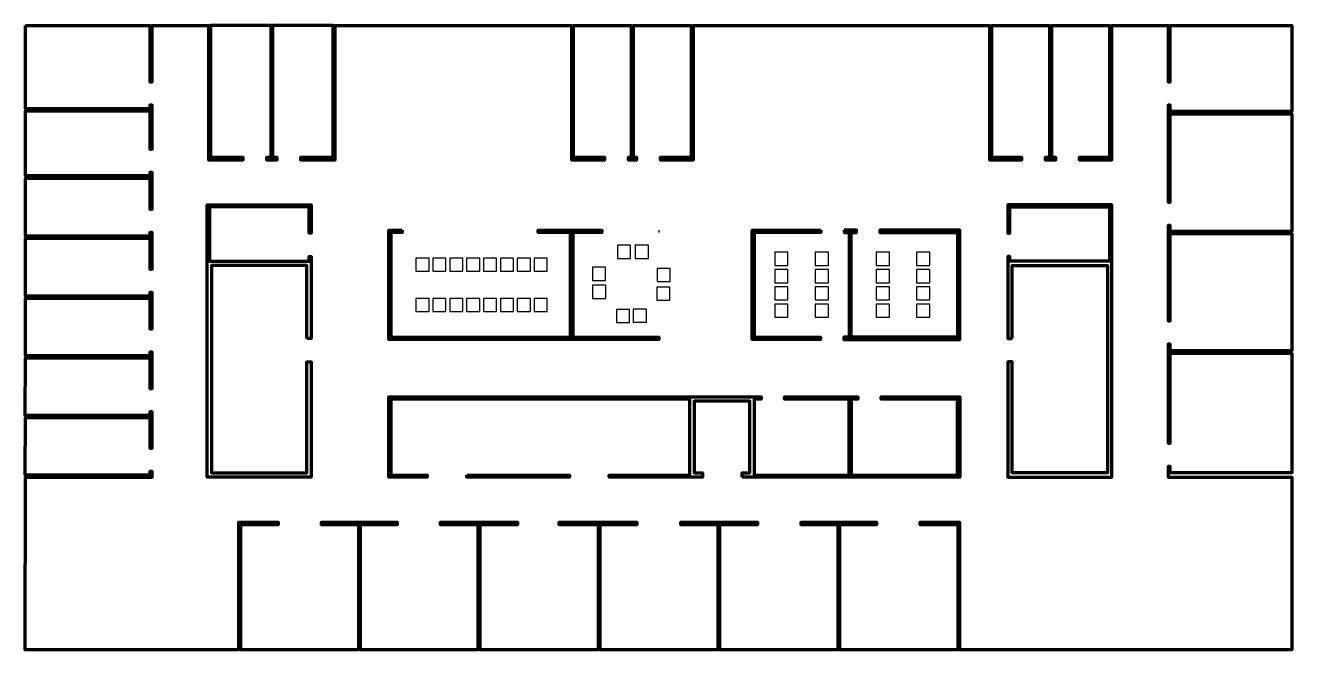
# Model space of a CAD drawing. Header units: metres. Extents: x 6.7 to 64.6, y 0 to 28.6.
import ezdxf

# ---------------------------------------------------------------- set-up
doc = ezdxf.new("R2010")
doc.units = ezdxf.units.M
doc.layers.get('0').update_dxf_attribs({"color": 18, "true_color": 0x000000})

msp = doc.modelspace()

# ---------------------------------------------------------------- linework, layer by layer
at = {"color": 18, "linetype": 'Continuous', "lineweight": 70, "true_color": 0x000000}
for points in [[(6.737, 28.553), (12.425, 28.553), (12.425, 25.972), (12.525, 25.972), (12.525, 28.553), (15.106, 28.553), (15.106, 22.411), (16.695, 22.411), (16.695, 22.514), (15.206, 22.514), (15.206, 28.556), (17.948, 28.556), (17.948, 22.514), (17.762, 22.514), (17.762, 22.411), (18.247, 22.411), (18.247, 22.514), (18.048, 22.514), (18.048, 28.556), (20.789, 28.556), (20.789, 22.514), (19.314, 22.514), (19.314, 22.411), (20.89, 22.411), (20.89, 28.553), (31.69, 28.553), (31.69, 22.411), (33.213, 22.411), (33.213, 22.511), (31.79, 22.511), (31.79, 28.553), (34.427, 28.553), (34.427, 22.511), (34.28, 22.511), (34.28, 22.411), (34.685, 22.411), (34.685, 22.511), (34.527, 22.511), (34.527, 28.553), (37.164, 28.553), (37.164, 22.511), (35.752, 22.511), (35.752, 22.411), (37.264, 22.411), (37.264, 28.553), (50.797, 28.553), (50.797, 22.411), (52.277, 22.411), (52.277, 22.511), (50.897, 22.511), (50.897, 28.553), (53.54, 28.553), (53.54, 22.511), (53.344, 22.511), (53.344, 22.411), (53.832, 22.411), (53.832, 22.511), (53.64, 22.511), (53.64, 28.553), (56.282, 28.553), (56.282, 22.511), (54.899, 22.511), (54.899, 22.411), (56.383, 22.411), (56.383, 28.553), (58.956, 28.553), (58.956, 25.975), (59.056, 25.975), (59.056, 28.553), (64.605, 28.553), (64.605, 24.618), (59.056, 24.618), (59.056, 24.908), (58.956, 24.908), (58.956, 20.481), (59.056, 20.481), (59.056, 24.518), (64.605, 24.518), (64.605, 19.137), (59.056, 19.137), (59.056, 19.414), (58.956, 19.414), (58.956, 15.044), (59.056, 15.044), (59.056, 19.037), (64.605, 19.037), (64.605, 13.672), (59.056, 13.672), (59.056, 13.977), (58.956, 13.977), (58.956, 9.455), (59.056, 9.455), (59.056, 13.572), (64.605, 13.572), (64.605, 8.099), (59.056, 8.099), (59.056, 8.388), (58.956, 8.388), (58.956, 7.899), (64.605, 7.899), (64.605, 0.021), (49.442, 0.021), (49.442, 5.839), (47.62, 5.839), (47.62, 5.739), (49.342, 5.739), (49.342, 0.021), (43.961, 0.021), (43.961, 5.739), (45.643, 5.739), (45.643, 5.839), (42.182, 5.839), (42.182, 5.739), (43.861, 5.739), (43.861, 0.021), (38.48, 0.021), (38.48, 5.739), (40.205, 5.739), (40.205, 5.839), (36.668, 5.839), (36.668, 5.739), (38.38, 5.739), (38.38, 0.021), (33.009, 0.021), (33.009, 5.739), (34.691, 5.739), (34.691, 5.839), (31.115, 5.839), (31.115, 5.739), (32.909, 5.739), (32.909, 0.021), (27.519, 0.021), (27.519, 5.739), (29.243, 5.739), (29.243, 5.839), (25.695, 5.839), (25.695, 5.739), (27.419, 5.739), (27.419, 0.021), (22.057, 0.021), (22.057, 5.739), (23.739, 5.739), (23.739, 5.839), (20.257, 5.839), (20.257, 5.739), (21.957, 5.739), (21.957, 0.021), (16.576, 0.021), (16.576, 5.739), (18.301, 5.739), (18.301, 5.839), (16.476, 5.839), (16.476, 0.021), (6.735, 0.021), (6.736, 7.899), (12.525, 7.899), (12.525, 8.161), (12.425, 8.161), (12.425, 7.999), (6.735, 7.999), (6.736, 10.626), (12.425, 10.626), (12.425, 9.228), (12.525, 9.228), (12.525, 10.888), (12.425, 10.888), (12.425, 10.726), (6.735, 10.726), (6.736, 13.352), (12.425, 13.352), (12.425, 11.955), (12.525, 11.955), (12.525, 13.614), (12.425, 13.614), (12.425, 13.452), (6.736, 13.452), (6.736, 16.079), (12.425, 16.079), (12.425, 14.681), (12.525, 14.681), (12.525, 16.341), (12.425, 16.341), (12.425, 16.179), (6.736, 16.179), (6.736, 18.826), (12.425, 18.826), (12.425, 17.408), (12.525, 17.408), (12.525, 19.088), (12.425, 19.088), (12.425, 18.926), (6.736, 18.926), (6.737, 21.572), (12.425, 21.572), (12.425, 20.155), (12.525, 20.155), (12.525, 21.834), (12.425, 21.834), (12.425, 21.672), (6.736, 21.672), (6.737, 24.643), (12.425, 24.643), (12.425, 22.901), (12.525, 22.901), (12.525, 24.905), (12.425, 24.905), (12.425, 24.743), (6.737, 24.743)], [(19.599, 14.237), (19.599, 17.584), (15.245, 17.584), (15.245, 8.101), (19.599, 8.101), (19.599, 13.17), (19.799, 13.17), (19.799, 7.901), (15.045, 7.901), (15.045, 20.353), (19.799, 20.353), (19.799, 19.064), (19.699, 19.064), (19.699, 20.253), (15.145, 20.253), (15.145, 17.784), (19.699, 17.784), (19.699, 17.997), (19.799, 17.997), (19.799, 14.237)], [(51.828, 14.237), (51.828, 17.584), (56.182, 17.584), (56.182, 8.101), (51.828, 8.101), (51.828, 13.17), (51.628, 13.17), (51.628, 7.901), (56.382, 7.901), (56.382, 20.353), (51.628, 20.353), (51.628, 19.064), (51.728, 19.064), (51.728, 20.253), (56.282, 20.253), (56.282, 17.784), (51.728, 17.784), (51.728, 17.997), (51.628, 17.997), (51.628, 14.237)], [(23.96, 19.194), (23.96, 19.094), (23.44, 19.094), (23.44, 14.297), (31.654, 14.297), (31.654, 19.094), (30.172, 19.094), (30.172, 19.194), (33.085, 19.194), (33.085, 19.094), (31.754, 19.094), (31.754, 14.297), (35.689, 14.297), (35.689, 14.197), (23.34, 14.197), (23.34, 19.194)], [(43.082, 19.194), (43.082, 19.094), (40.043, 19.094), (40.043, 14.298), (43.076, 14.298), (43.076, 14.198), (39.943, 14.198), (39.943, 19.194)], [(44.149, 19.194), (44.149, 19.094), (44.384, 19.094), (44.378, 14.298), (44.143, 14.298), (44.143, 14.198), (49.441, 14.198), (49.441, 19.194), (45.791, 19.194), (45.791, 19.094), (49.341, 19.094), (49.341, 14.298), (44.477, 14.298), (44.481, 19.094), (44.724, 19.094), (44.724, 19.194)], [(39.497, 7.901), (39.497, 8.101), (39.843, 8.101), (39.843, 11.375), (37.306, 11.375), (37.306, 8.101), (37.687, 8.101), (37.687, 7.901), (33.42, 7.901), (33.42, 8.001), (37.106, 8.001), (37.106, 11.475), (23.44, 11.475), (23.44, 8.001), (25.096, 8.001), (25.096, 7.901), (23.34, 7.901), (23.34, 11.575), (40.359, 11.575), (40.359, 11.475), (40.043, 11.475), (40.043, 8.001), (44.378, 8.001), (44.378, 11.475), (41.426, 11.475), (41.426, 11.575), (44.779, 11.575), (44.779, 11.475), (44.478, 11.475), (44.478, 8.001), (49.341, 8.001), (49.341, 11.475), (45.846, 11.475), (45.846, 11.575), (49.441, 11.575), (49.441, 7.901)], [(26.906, 8.001), (31.61, 8.001), (31.61, 7.901), (26.906, 7.901)]]:
    msp.add_lwpolyline(points, close=True, dxfattribs=at)
at = {"color": 18, "linetype": 'Continuous', "lineweight": 25, "true_color": 0x000000}
for points in [[(35.689, 19.194), (35.689, 19.094)], [(43.082, 19.194), (43.082, 19.094)], [(44.724, 19.194), (44.724, 19.094)], [(45.791, 19.194), (45.791, 19.094)], [(35.689, 14.297), (35.689, 14.197)], [(43.076, 14.298), (43.076, 14.198)]]:
    msp.add_lwpolyline(points, dxfattribs=at)
for points in [[(33.79, 17.904), (34.39, 17.904), (34.39, 18.504), (33.79, 18.504)], [(34.61, 17.906), (35.21, 17.906), (35.21, 18.506), (34.61, 18.506)], [(40.983, 17.585), (41.583, 17.585), (41.583, 18.185), (40.983, 18.185)], [(42.832, 17.585), (43.432, 17.585), (43.432, 18.185), (42.832, 18.185)], [(45.619, 17.585), (46.219, 17.585), (46.219, 18.185), (45.619, 18.185)], [(47.467, 17.585), (48.067, 17.585), (48.067, 18.185), (47.467, 18.185)], [(24.586, 17.919), (24.586, 17.319), (25.186, 17.319), (25.186, 17.919)], [(25.358, 17.919), (25.358, 17.319), (25.958, 17.319), (25.958, 17.919)], [(26.129, 17.919), (26.129, 17.319), (26.729, 17.319), (26.729, 17.919)], [(26.901, 17.919), (26.901, 17.319), (27.501, 17.319), (27.501, 17.919)], [(28.272, 17.319), (28.272, 17.919), (27.672, 17.919), (27.672, 17.319)], [(29.044, 17.319), (29.044, 17.919), (28.444, 17.919), (28.444, 17.319)], [(29.816, 17.319), (29.816, 17.919), (29.216, 17.919), (29.216, 17.319)], [(30.587, 17.319), (30.587, 17.919), (29.987, 17.919), (29.987, 17.319)], [(32.652, 16.899), (33.252, 16.899), (33.252, 17.499), (32.652, 17.499)], [(35.607, 16.847), (36.207, 16.847), (36.207, 17.447), (35.607, 17.447)], [(40.983, 16.794), (41.583, 16.794), (41.583, 17.394), (40.983, 17.394)], [(42.832, 16.794), (43.432, 16.794), (43.432, 17.394), (42.832, 17.394)], [(45.619, 16.794), (46.219, 16.794), (46.219, 17.394), (45.619, 17.394)], [(47.467, 16.794), (48.067, 16.794), (48.067, 17.394), (47.467, 17.394)], [(32.656, 16.073), (33.256, 16.073), (33.256, 16.673), (32.656, 16.673)], [(35.595, 15.993), (36.195, 15.993), (36.195, 16.593), (35.595, 16.593)], [(40.983, 16.003), (41.583, 16.003), (41.583, 16.603), (40.983, 16.603)], [(42.832, 16.003), (43.432, 16.003), (43.432, 16.603), (42.832, 16.603)], [(45.619, 16.003), (46.219, 16.003), (46.219, 16.603), (45.619, 16.603)], [(47.467, 16.003), (48.067, 16.003), (48.067, 16.603), (47.467, 16.603)], [(24.586, 16.073), (24.586, 15.473), (25.186, 15.473), (25.186, 16.073)], [(25.358, 16.073), (25.358, 15.473), (25.958, 15.473), (25.958, 16.073)], [(26.129, 16.073), (26.129, 15.473), (26.729, 15.473), (26.729, 16.073)], [(26.901, 16.073), (26.901, 15.473), (27.501, 15.473), (27.501, 16.073)], [(28.272, 15.473), (28.272, 16.073), (27.672, 16.073), (27.672, 15.473)], [(29.044, 15.473), (29.044, 16.073), (28.444, 16.073), (28.444, 15.473)], [(29.816, 15.473), (29.816, 16.073), (29.216, 16.073), (29.216, 15.473)], [(30.587, 15.473), (30.587, 16.073), (29.987, 16.073), (29.987, 15.473)], [(40.983, 15.212), (41.583, 15.212), (41.583, 15.812), (40.983, 15.812)], [(42.832, 15.212), (43.432, 15.212), (43.432, 15.812), (42.832, 15.812)], [(45.619, 15.212), (46.219, 15.212), (46.219, 15.812), (45.619, 15.812)], [(47.467, 15.212), (48.067, 15.212), (48.067, 15.812), (47.467, 15.812)], [(33.752, 14.975), (34.352, 14.975), (34.352, 15.575), (33.752, 15.575)], [(34.516, 14.983), (35.116, 14.983), (35.116, 15.583), (34.516, 15.583)]]:
    msp.add_lwpolyline(points, close=True, dxfattribs=at)

doc.saveas('drawing.dxf')
